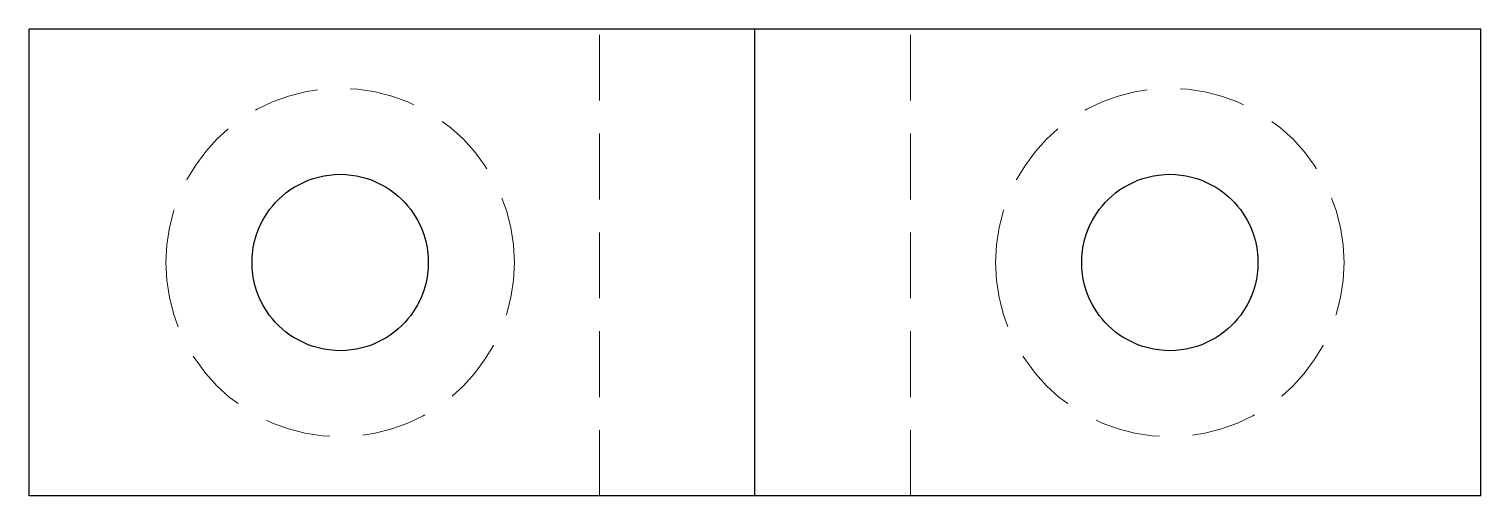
# Model space of a CAD drawing. Header units: millimetres. Extents: x 361 to 480, y 248 to 346.
# Drawn here: x 361.01 to 389.01, y 329.63 to 338.63 of the extents above.
import ezdxf

# ---------------------------------------------------------------- set-up
doc = ezdxf.new("R2010")
doc.units = ezdxf.units.MM
doc.linetypes.add('HIDDEN', pattern=[1.905, 1.27, -0.635])

msp = doc.modelspace()

# ---------------------------------------------------------------- linework, layer by layer
at = {"color": 7, "linetype": 'Continuous', "lineweight": 25}
for p, q in [((361.008, 329.63), (361.008, 338.63)), ((375.008, 338.63), (361.008, 338.63)), ((375.008, 329.63), (375.008, 338.63)), ((389.008, 338.63), (375.008, 338.63)), ((389.008, 329.63), (389.008, 338.63)), ((375.008, 329.63), (361.008, 329.63)), ((389.008, 329.63), (375.008, 329.63))]:
    msp.add_line(p, q, dxfattribs=at)
at = {"color": 7, "linetype": 'HIDDEN', "lineweight": 18}
for p, q in [((372.008, 329.63), (372.008, 338.63)), ((378.008, 329.63), (378.008, 338.63))]:
    msp.add_line(p, q, dxfattribs=at)
for centre, start, end in [((367.008, 334.13), 0, 180), ((383.008, 334.13), 0, 180), ((367.008, 334.13), 180, 0), ((383.008, 334.13), 180, 0)]:
    msp.add_arc(centre, 3.36, start, end, dxfattribs=at)
at = {"color": 7, "linetype": 'Continuous', "lineweight": 25}
for points in [[(365.308, 334.13), (365.308, 334.272), (365.325, 334.432), (365.427, 334.78), (365.512, 334.969), (365.784, 335.331), (365.973, 335.505), (366.443, 335.755), (366.725, 335.83), (367.292, 335.83), (367.573, 335.755), (368.043, 335.505), (368.232, 335.331), (368.504, 334.969), (368.589, 334.78), (368.691, 334.432), (368.708, 334.272), (368.708, 334.13)], [(381.308, 334.13), (381.308, 334.272), (381.325, 334.432), (381.427, 334.78), (381.512, 334.969), (381.784, 335.331), (381.973, 335.505), (382.443, 335.755), (382.725, 335.83), (383.292, 335.83), (383.573, 335.755), (384.043, 335.505), (384.232, 335.331), (384.504, 334.969), (384.589, 334.78), (384.691, 334.432), (384.708, 334.272), (384.708, 334.13)], [(368.708, 334.13), (368.708, 333.988), (368.691, 333.828), (368.589, 333.48), (368.504, 333.291), (368.232, 332.929), (368.043, 332.755), (367.573, 332.505), (367.292, 332.43), (366.725, 332.43), (366.443, 332.505), (365.973, 332.755), (365.784, 332.929), (365.512, 333.291), (365.427, 333.48), (365.325, 333.828), (365.308, 333.988), (365.308, 334.13)], [(384.708, 334.13), (384.708, 333.988), (384.691, 333.828), (384.589, 333.48), (384.504, 333.291), (384.232, 332.929), (384.043, 332.755), (383.573, 332.505), (383.292, 332.43), (382.725, 332.43), (382.443, 332.505), (381.973, 332.755), (381.784, 332.929), (381.512, 333.291), (381.427, 333.48), (381.325, 333.828), (381.308, 333.988), (381.308, 334.13)]]:
    msp.add_open_spline(points, degree=3, knots=[0, 0, 0, 0, 0.125, 0.125, 0.25, 0.25, 0.375, 0.375, 0.5, 0.5, 0.625, 0.625, 0.75, 0.75, 0.875, 0.875, 1, 1, 1, 1], dxfattribs=at)

doc.saveas('drawing.dxf')
